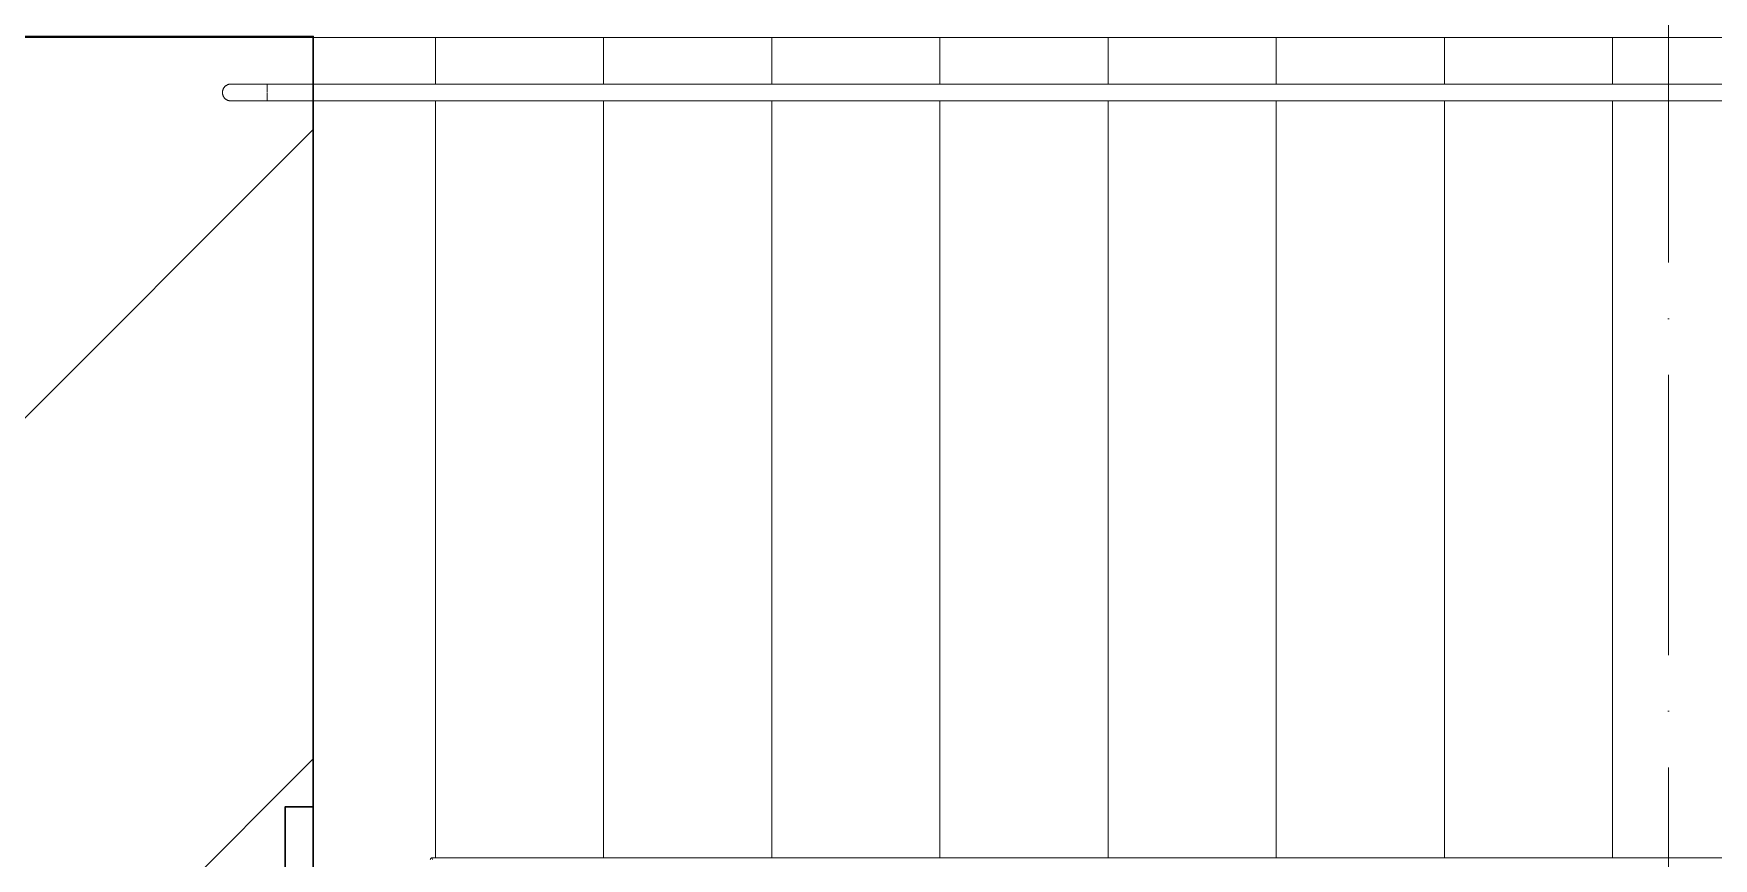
# Model space of a CAD drawing. Header units: millimetres. Extents: x -17017 to 628417, y -109036 to 199237.
# Drawn here: x 9413 to 12410, y -58391 to -56920 of the extents above; entities that cross this region are included whole.
import ezdxf

# ---------------------------------------------------------------- set-up
doc = ezdxf.new("R2010")
doc.units = ezdxf.units.MM
doc.linetypes.add('50_200_ШТРИХ_1Т_ш5_п1_п1_', pattern=[700, 500, -100, 0, -100])
for name, color, linetype, lineweight in [('0-1', 7, 'Continuous', 5), ('0-2', 7, 'Continuous', 9), ('Контуры', 7, 'Continuous', 9), ('Линии подступенков', 7, 'Continuous', 9), ('Линии свеса', 7, 'Continuous', 9), ('Ограждение', 7, 'Continuous', 9), ('Оси-2', 7, '50_200_ШТРИХ_1Т_ш5_п1_п1_', 9), ('Стены-1', 7, 'Continuous', 13), ('стяжа', 7, 'Continuous', 30)]:
    doc.layers.add(name, color=color, linetype=linetype, lineweight=lineweight)
doc.layers.get('0-2').off()

# ---------------------------------------------------------------- blocks, each defined once
blk = doc.blocks.new('ось2эт')
at = {"layer": 'Оси-2'}
blk.add_line((12329.9, -108435.9), (12329.9, -54635.1), dxfattribs=at)
blk = doc.blocks.new('О_Элемент поручня_Маршевый_Труба_ГОСТ 8732-78 - О_Элемент поручня_Маршевый_Труба_ГОСТ 8732-78-V84-АИ2_02_План отделки стен 2-го этажа _Часть 2_')
at = {"layer": 'Ограждение'}
blk.add_line((-9.9, 30), (-3926, 30), dxfattribs=at)
at = {"layer": 'Ограждение', "flags": 128}
blk.add_lwpolyline([(-3928, 27.3), (-3927.2, 29), (-3926.4, 29.9), (-3925.5, 29.9), (-3924.7, 29), (-3923.9, 27.3)], dxfattribs=at)
blk = doc.blocks.new('О_Общий_Элемент поручня_Площадочный_Двухуровневый_С подрезкой_ГОСТ 8732-78 - О_Общий_Элемент поручня_Площадочный_Двухуровневый_С подрезкой_ГОСТ 8732-78-V252-АИ2_02_План отделки стен 2-го этажа _Часть 2_')
at = {"layer": 'Ограждение'}
for p, q in [((0, -10), (20, -10)), ((20, -40), (0, -40))]:
    blk.add_line(p, q, dxfattribs=at)
at = {"layer": 'Ограждение', "flags": 128}
for points in [[(20, -10), (21.8, -10), (23.6, -10), (25.4, -10), (27.2, -10), (28.9, -10), (30.7, -10), (32.4, -10), (34.2, -10), (35.9, -10), (37.5, -10), (39.2, -10), (40.8, -10), (42.4, -10), (43.9, -10), (45.4, -10), (46.9, -10), (48.3, -10), (49.7, -10), (51, -10), (52.3, -10), (53.5, -10), (54.7, -10), (55.8, -10), (56.9, -10), (57.9, -10), (58.8, -10), (59.7, -10), (60.5, -10), (61.3, -10), (61.9, -10), (62.6, -10), (63.1, -10), (63.6, -10), (64, -10), (64.3, -10), (64.6, -10), (64.8, -10), (64.9, -10), (65, -10), (65, -10)], [(65, -10), (65, -10), (64.9, -10), (64.7, -10), (64.4, -10), (64.1, -10), (63.7, -10), (63.2, -10), (62.7, -10), (62.1, -10), (61.4, -10), (60.7, -10), (59.9, -10), (59.1, -10), (58.1, -10), (57.1, -10), (56.1, -10), (55, -10), (53.8, -10), (52.6, -10), (51.4, -10), (50, -10), (48.7, -10), (47.3, -10), (45.8, -10), (44.3, -10), (42.8, -10), (41.2, -10), (39.6, -10), (38, -10), (36.3, -10), (34.6, -10), (32.9, -10), (31.2, -10), (29.4, -10), (27.6, -10), (25.9, -10), (24.1, -10), (22.3, -10), (20.5, -10), (20, -10)], [(80, -25), (80, -24.4), (80, -23.8), (79.9, -23.2), (79.8, -22.6), (79.7, -22), (79.6, -21.4), (79.4, -20.9), (79.2, -20.3), (79, -19.7), (78.8, -19.2), (78.6, -18.6), (78.3, -18.1), (78, -17.5), (77.7, -17), (77.4, -16.5), (77, -16), (76.7, -15.6), (76.3, -15.1), (75.9, -14.7), (75.5, -14.2), (75, -13.8), (74.6, -13.4), (74.1, -13.1), (73.6, -12.7), (73.1, -12.4), (72.6, -12.1), (72.1, -11.8), (71.5, -11.5), (71, -11.2), (70.4, -11), (69.9, -10.8), (69.3, -10.6), (68.7, -10.5), (68.1, -10.3), (67.5, -10.2), (67, -10.1), (66.4, -10.1), (65.8, -10), (65.2, -10), (65, -10)], [(65, -40), (65.6, -40), (66.2, -40), (66.8, -39.9), (67.4, -39.8), (68, -39.7), (68.6, -39.6), (69.1, -39.4), (69.7, -39.2), (70.3, -39), (70.8, -38.8), (71.4, -38.6), (71.9, -38.3), (72.5, -38), (73, -37.7), (73.5, -37.4), (74, -37), (74.4, -36.7), (74.9, -36.3), (75.3, -35.9), (75.8, -35.5), (76.2, -35), (76.6, -34.6), (76.9, -34.1), (77.3, -33.6), (77.6, -33.1), (77.9, -32.6), (78.2, -32.1), (78.5, -31.5), (78.8, -31), (79, -30.4), (79.2, -29.9), (79.4, -29.3), (79.5, -28.7), (79.7, -28.1), (79.8, -27.5), (79.9, -27), (79.9, -26.4), (80, -25.8), (80, -25.2), (80, -25)], [(47.3, -40), (45.8, -40), (44.3, -40), (42.8, -40), (41.2, -40), (39.6, -40), (38, -40), (36.3, -40), (34.6, -40), (32.9, -40), (31.2, -40), (29.4, -40), (27.6, -40), (25.9, -40), (24.1, -40), (22.3, -40), (20.5, -40), (20, -40)], [(20, -40), (21.8, -40), (23.6, -40), (25.4, -40), (27.2, -40), (28.9, -40), (30.7, -40), (32.4, -40), (34.2, -40), (35.9, -40), (37.5, -40), (39.2, -40), (40.8, -40), (42.4, -40), (43.9, -40), (45.4, -40), (46.9, -40), (48.3, -40), (49.7, -40), (51, -40), (52.3, -40), (53.5, -40), (54.7, -40), (55.8, -40), (56.9, -40), (57.9, -40), (58.8, -40), (59.7, -40), (60.5, -40), (61.3, -40), (61.9, -40), (62.6, -40), (63.1, -40), (63.6, -40), (64, -40), (64.3, -40), (64.6, -40), (64.8, -40), (64.9, -40), (65, -40), (65, -40)], [(65, -40), (65, -40), (64.9, -40), (64.7, -40), (64.4, -40), (64.1, -40), (63.7, -40), (63.2, -40), (62.7, -40), (62.1, -40), (61.4, -40), (60.7, -40), (59.9, -40), (59.1, -40), (58.1, -40), (57.1, -40), (56.1, -40), (55, -40), (53.8, -40), (52.6, -40), (51.4, -40), (50, -40), (48.7, -40)]]:
    blk.add_lwpolyline(points, dxfattribs=at)
blk = doc.blocks.new('О_Элемент поручня_Пристенный_Труба_ГОСТ 8732-78 - О_Элемент поручня_Пристенный_Труба_ГОСТ 8732-78-32488292-АИ2_02_План отделки стен 2-го этажа _Часть 2_')
at = {"layer": 'Ограждение'}
for p, q in [((-4500, -15), (-4500, 0)), ((-4500, 0), (300, 0)), ((-4500, -30), (-4500, -16.1)), ((300, -30), (-4500, -30))]:
    blk.add_line(p, q, dxfattribs=at)
blk = doc.blocks.new('0125-Р-ОО-Ш2-АР-о_23_10_2024_rvt-1-АИ2_02_План отделки стен 2-го этажа _Часть 2_')
at = {"layer": 'Контуры'}
for p, q in [((20200, 49205), (20200, 49288)), ((20200, 47824.9), (20200, 49175))]:
    blk.add_line(p, q, dxfattribs=at)
at = {"layer": 'Линии подступенков'}
for p, q in [((20500, 49205), (20500, 49288)), ((20800, 49205), (20800, 49288)), ((21100, 49205), (21100, 49288)), ((21400, 49205), (21400, 49288)), ((21700, 49205), (21700, 49288)), ((22000, 49205), (22000, 49288)), ((22300, 49205), (22300, 49288)), ((20500, 47824.9), (20500, 49175)), ((20800, 47824.8), (20800, 49175)), ((21100, 47824.8), (21100, 49175)), ((21400, 47824.8), (21400, 49175)), ((21700, 47824.8), (21700, 49175)), ((22000, 47824.8), (22000, 49175)), ((22300, 47824.7), (22300, 49175))]:
    blk.add_line(p, q, dxfattribs=at)
at = {"layer": 'Линии свеса'}
for p, q in [((20500, 49205), (20500, 49288)), ((20800, 49205), (20800, 49288)), ((21100, 49205), (21100, 49288)), ((21400, 49205), (21400, 49288)), ((21700, 49205), (21700, 49288)), ((22000, 49205), (22000, 49288)), ((22300, 49205), (22300, 49288)), ((20500, 47824.9), (20500, 49175)), ((20800, 47824.8), (20800, 49175)), ((21100, 47824.8), (21100, 49175)), ((21400, 47824.8), (21400, 49175)), ((21700, 47824.8), (21700, 49175)), ((22000, 47824.8), (22000, 49175)), ((22300, 47824.7), (22300, 49175))]:
    blk.add_line(p, q, dxfattribs=at)
at = {"layer": '0-2', "rotation": 180}
blk.add_blockref('О_Общий_Элемент поручня_Площадочный_Двухуровневый_С подрезкой_ГОСТ 8732-78 - О_Общий_Элемент поручня_Площадочный_Двухуровневый_С подрезкой_ГОСТ 8732-78-V252-АИ2_02_План отделки стен 2-го этажа _Часть 2_', (19900, 49165), dxfattribs=at)
at = {"layer": '0-2'}
for name, p in [('О_Элемент поручня_Пристенный_Труба_ГОСТ 8732-78 - О_Элемент поручня_Пристенный_Труба_ГОСТ 8732-78-32488292-АИ2_02_План отделки стен 2-го этажа _Часть 2_', (24400, 49205)), ('О_Элемент поручня_Маршевый_Труба_ГОСТ 8732-78 - О_Элемент поручня_Маршевый_Труба_ГОСТ 8732-78-V84-АИ2_02_План отделки стен 2-го этажа _Часть 2_', (24118.8, 47795))]:
    blk.add_blockref(name, p, dxfattribs=at)
blk = doc.blocks.new('2ч2эт')
at = {"layer": 'Стены-1'}
blk.add_line((7879.9, -56927.3), (15567.9, -56927.3), dxfattribs=at)
at = {"layer": 'стяжа'}
blk.add_lwpolyline([(6812, -57175.3), (6812, -56925.3), (9912, -56925.3), (9912, -60325.3), (8692, -60325.3)], dxfattribs=at)
blk.add_lwpolyline([(9912, -58904.6), (9862, -58904.6), (9862, -58299.1), (9912, -58299.1)], close=True, dxfattribs=at)
at = {"layer": '0-1'}
blk.add_blockref('0125-Р-ОО-Ш2-АР-о_23_10_2024_rvt-1-АИ2_02_План отделки стен 2-го этажа _Часть 2_', (-10070.1, -106215.3), dxfattribs=at)

msp = doc.modelspace()

# ---------------------------------------------------------------- hatches: boundary and pattern name
at = {"layer": 'стяжа'}
h = msp.add_hatch(dxfattribs=at)
h.set_pattern_fill('ANSI31', color=5, scale=250)
h.set_pattern_definition([(45, (4472.5, -59163.1), (-561.266, 561.266), [])])
h.paths.add_polyline_path([(13742, -89400.5), (12812, -89400.5), (6162, -89400.5), (6162, -89950.4), (12812, -89960.5), (12812, -94460.5), (13012, -94460.5), (13012, -94955.3), (15112, -94955.3), (15112, -94443.1), (15322, -94443.1), (15322, -94230.5), (15762, -94230.5), (15762, -90460.5), (15322, -90460.5), (15322, -89960.5), (13742, -89960.5)])
h.paths.add_polyline_path([(15592, -66215.3), (15192, -66215.3), (15192, -65695.3), (15592, -65695.3), (15592, -63285.3), (15464.5, -63285.3), (15464.5, -62800.4), (15592, -62800.4), (15592, -60875.3), (15362, -60875.3), (15362, -60625.3), (12222, -60625.3), (12222, -61275.3), (9132, -61275.3), (9132, -60575.3), (8692, -60575.3), (8692, -60325.3), (9912, -60325.3), (9912, -58904.6), (9862, -58904.6), (9862, -58299.1), (9912, -58299.1), (9912, -56925.3), (6812, -56925.3), (6812, -57175.3), (6312, -57175.3), (6062, -57175.3), (6062, -56925.3), (2562, -56925.3), (2562, -57345.3), (2042, -57345.3), (2042, -56925.3), (-2138, -56925.3), (-2138, -58005.3), (-2388, -58005.3), (-2388, -57961), (-2788, -57961), (-2788, -56925.3), (-9668, -56925.3), (-9668, -57165.3), (-9778, -57165.3), (-9778, -57376.1), (-9888, -57376.1), (-9888, -60155.3), (-9638, -60155.3), (-9638, -60655.3), (-9888, -60655.3), (-9888, -62707.2), (-9738, -62707.2), (-9738, -63240.1), (-9888, -63240.1), (-9888, -65675.3), (-9598, -65675.3), (-9598, -65925.3), (-2888, -65925.3), (-2888, -63325.3), (-2388, -63325.3), (-2388, -61148.8), (-2758, -61148.8), (-2758, -59948.8), (-2388, -59948.8), (-2388, -59705.3), (-2138, -59705.3), (-2138, -72625.3), (-2388, -72625.3), (-2388, -72225.3), (-2788, -72225.3), (-2788, -70635.3), (-2388, -70635.3), (-2388, -69135.3), (-2788, -69135.3), (-2928.7, -69135.3), (-2928.7, -66175.1), (-9833, -66175.1), (-9833, -66315.1), (-9973, -66315.1), (-9973, -68675.1), (-9723, -68675.1), (-9723, -69175.1), (-9833, -69175.1), (-9833, -69315.1), (-9973, -69315.1), (-9973, -71540.3), (-9833, -71540.3), (-9833, -71675.1), (-9723, -71675.1), (-9723, -72175.1), (-9973, -72175.1), (-9973, -77655.1), (-9723, -77655.1), (-9723, -78155.1), (-9738, -78155.1), (-9738, -78390.1), (-9973, -78390.1), (-9973, -80457.8), (-9755.8, -80457.8), (-9755.8, -80675.1), (-9723, -80675.1), (-9723, -81175.1), (-9787.7, -81175.1), (-9787.7, -81360.3), (-9973, -81360.3), (-9973, -86532.6), (-9750.6, -86532.6), (-9750.6, -86755.1), (-9723, -86755.1), (-9723, -87255.1), (-9838.3, -87255.1), (-9838.3, -87389.8), (-9973, -87389.8), (-9973, -89355.1), (-9686, -89355.1), (-9686, -89495.1), (-9973, -89495.1), (-9973, -89703.9), (-9853.5, -89703.9), (-9853.5, -89945.4), (-9723, -89945.4), (-9723, -90445.4), (-9973, -90445.4), (-9973, -94375.1), (-9723, -94375.1), (-9723, -94625.1), (-7673, -94625.1), (-7673, -94145.1), (-3003, -94145.1), (-3003, -92615.1), (-2388, -92615.1), (-2388, -91955.4), (-2138, -91955.4), (-2138, -94925.3), (2042, -94925.3), (2042, -94365.3), (2562, -94365.3), (2562, -94625.3), (5572, -94625.3), (5572, -94285.3), (6162, -94285.3), (6162, -92315.3), (6162, -91180.3), (6162, -89960.6), (6154.9, -89960.6), (2562, -89950.4), (2562, -90475.4), (2042, -90475.4), (2042, -89950.4), (2042, -89945.4), (2201, -89945.4), (2201, -87175.4), (2042, -87175.4), (2042, -85985.4), (1200.5, -85985.4), (1200.5, -77695.3), (2042, -77695.3), (2178.2, -77695.3), (2178.2, -72220.3), (2042, -72220.3), (2042, -71695.3), (2042, -71690.3), (2562, -71690.3), (2562, -71882.4), (5852, -71882.4), (5852, -71690.3), (5852, -71421.7), (6562, -71421.7), (6562, -71285.3), (7012, -71285.3), (7012, -71695.3), (15592, -71695.3)])
h.paths.add_polyline_path([(7012, -69615.3), (6562, -69615.3), (6562, -69446.8), (6102, -69446.8), (6102, -63155.3), (6562, -63155.3), (6562, -58775.3), (6812, -58775.3), (6812, -60325.3), (7112, -60325.3), (7112, -60575.3), (7112, -60825.3), (7112, -62175.3), (6812, -62175.3), (6812, -63055.3), (7012, -63055.3)], flags=16)
h.paths.add_polyline_path([(2562, -66200.3), (2042, -66200.3), (2042, -65675.3), (2042, -65670.3), (2562, -65670.3)], flags=16)
h.paths.add_polyline_path([(-2138, -74325.3), (-2138, -84740.1), (-2388, -84740.1), (-2388, -84500.1), (-2798, -84500.1), (-2798, -84000.1), (-2388, -84000.1), (-2388, -82235.1), (-2968, -82235.1), (-2968, -80395.1), (-2388, -80395.1), (-2388, -78605.3), (-2918, -78605.3), (-2918, -74465.3), (-2388, -74465.3), (-2388, -74325.3)], flags=16)
h.paths.add_polyline_path([(2562, -60695.3), (2042, -60695.3), (2042, -60170.3), (2562, -60170.3)], flags=16)
h.paths.add_polyline_path([(-2138, -86440.1), (-2138, -86640.1), (-2138, -90775.4), (-2388, -90775.4), (-2388, -90475.4), (-2658, -90475.4), (-2758, -90475.4), (-2758, -89495.1), (-8616, -89495.1), (-8616, -89355.1), (-3003, -89355.1), (-3003, -87055.1), (-2703, -87055.1), (-2703, -86640.1), (-2388, -86640.1), (-2388, -86440.1)], flags=16)
h.paths.add_polyline_path([(-2138, -89950.4), (-2658, -89950.4), (-2658, -89945.4), (-2138, -89945.4)], flags=0)

# ---------------------------------------------------------------- block references
for name in ['ось2эт', '2ч2эт']:
    msp.add_blockref(name, (0, 0), dxfattribs=at)

doc.saveas('drawing.dxf')
